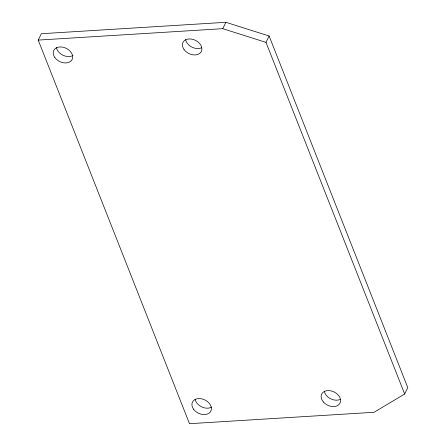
<?xml version="1.0" encoding="UTF-8"?>
<svg xmlns="http://www.w3.org/2000/svg" width="446" height="446" viewBox="0 0 446 446"><rect width="100%" height="100%" fill="white"/><g stroke="black" fill="none" stroke-linecap="round" stroke-linejoin="round"><path stroke-width="0.67" d="M38.211 40.101L41.333 33.723L225.893 22.3L269.111 35.998L407.789 387.63L404.667 394.008L374.055 412.277L189.494 423.7L38.211 40.101L222.771 28.678L265.989 42.376L404.667 394.008M222.771 28.678L225.893 22.3M265.989 42.376L269.111 35.998M73.005 55.477A10.241 7.376 26.1 0 1 62.975 55.254A10.241 7.376 26.1 0 1 56.43 47.566M201.731 47.733A10.241 7.376 26.1 0 1 191.869 47.109A10.241 7.376 26.1 0 1 185.62 39.566M340.22 399.454A10.241 7.376 26.1 0 1 324.359 391.521M211.683 407.114A10.241 7.376 26.1 0 1 201.653 406.886A10.241 7.376 26.1 0 1 195.108 399.198M54.875 57.562A10.241 7.376 26.1 0 0 71.722 60.188A10.241 7.376 26.1 0 0 62.317 47.075A10.241 7.376 26.1 0 0 54.875 57.562M323.361 401.98A10.241 7.376 26.1 0 0 339.997 403.156A10.241 7.376 26.1 0 0 329.159 390.596A10.241 7.376 26.1 0 0 323.361 401.98M193.553 409.194A10.241 7.376 26.1 0 0 210.4 411.82A10.241 7.376 26.1 0 0 200.995 398.707A10.241 7.376 26.1 0 0 193.553 409.194M184.064 49.567A10.241 7.376 26.1 0 0 200.917 52.193A10.241 7.376 26.1 0 0 191.507 39.075A10.241 7.376 26.1 0 0 184.064 49.567"/></g></svg>
